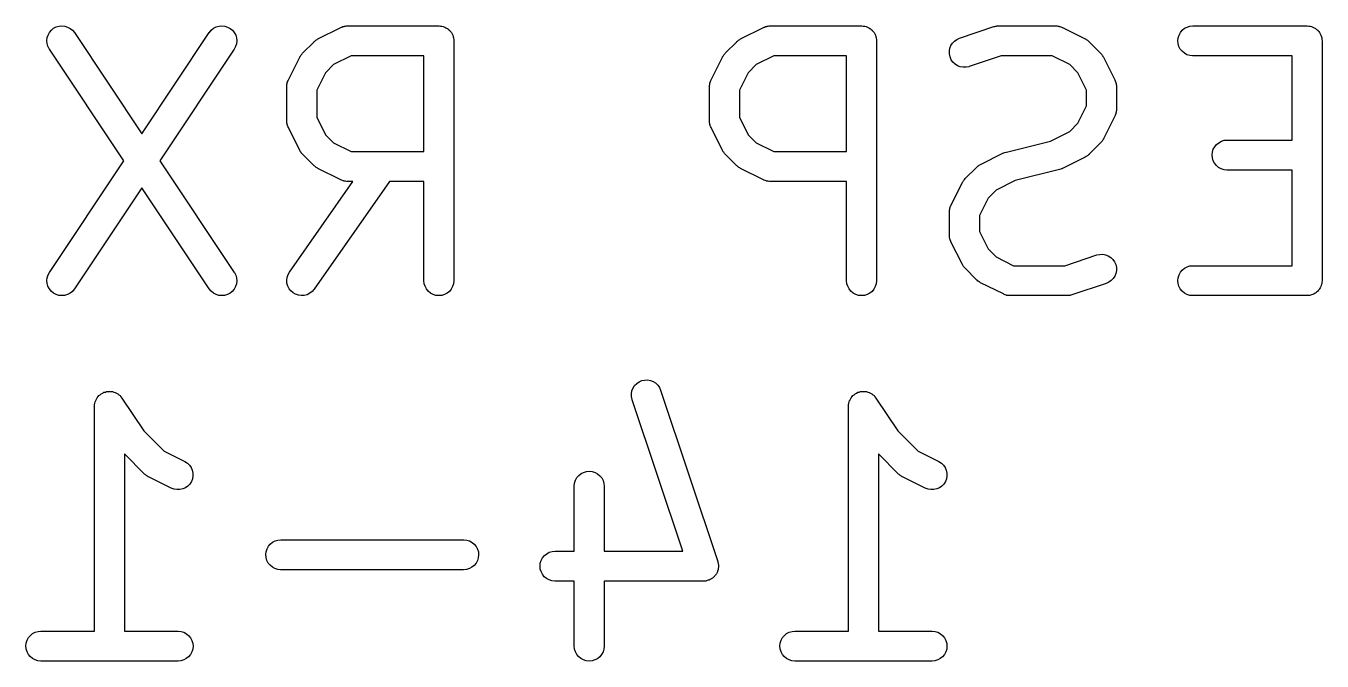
# Model space of a CAD drawing. Extents: x 65.4 to 99.6, y -143.1 to -96.2.
# Drawn here: x 85.17 to 90.57, y -129.17 to -126.52 of the extents above; entities that cross this region are included whole.
import ezdxf

# ---------------------------------------------------------------- set-up
doc = ezdxf.new("R2010")
doc.units = 0
doc.layers.add('BLACK', color=7, linetype='CONTINUOUS')

msp = doc.modelspace()

# ---------------------------------------------------------------- linework, layer by layer
at = {"layer": 'BLACK', "linetype": 'CONTINUOUS'}
for p, q in [((85.2765, -126.535), (85.286, -126.527)), ((85.286, -126.527), (85.2968, -126.521)), ((85.2968, -126.521), (85.3085, -126.518)), ((85.3085, -126.518), (85.3207, -126.517)), ((85.3207, -126.517), (85.3328, -126.518)), ((85.3328, -126.518), (85.3445, -126.522)), ((85.3445, -126.522), (85.3552, -126.528)), ((85.3552, -126.528), (85.3646, -126.535)), ((85.9433, -126.535), (85.9529, -126.527)), ((85.9529, -126.527), (85.9637, -126.521)), ((85.9637, -126.521), (85.9754, -126.518)), ((85.9754, -126.518), (85.9875, -126.517)), ((85.9875, -126.517), (85.9997, -126.518)), ((85.9997, -126.518), (86.0113, -126.522)), ((86.0113, -126.522), (86.022, -126.528)), ((86.022, -126.528), (86.0314, -126.535)), ((86.3876, -126.571), (86.4829, -126.523)), ((86.4829, -126.523), (86.4836, -126.523)), ((86.4836, -126.523), (86.4854, -126.522)), ((86.4854, -126.522), (86.487, -126.522)), ((86.487, -126.522), (86.4911, -126.52)), ((86.4911, -126.52), (86.4951, -126.519)), ((86.4951, -126.519), (86.4969, -126.519)), ((86.4969, -126.519), (86.4987, -126.518)), ((86.4987, -126.518), (86.5029, -126.518)), ((86.5029, -126.518), (86.5071, -126.517)), ((86.5071, -126.517), (86.509, -126.517)), ((86.509, -126.517), (86.5108, -126.517)), ((86.5108, -126.517), (86.8918, -126.517)), ((86.8918, -126.517), (86.8922, -126.517)), ((86.8922, -126.517), (86.8922, -126.517)), ((86.8922, -126.517), (86.8922, -126.517)), ((86.8922, -126.517), (86.8926, -126.517)), ((86.8926, -126.517), (86.8985, -126.518)), ((86.8985, -126.518), (86.9043, -126.518)), ((86.9043, -126.518), (86.9045, -126.518)), ((86.9045, -126.518), (86.9048, -126.518)), ((86.9048, -126.518), (86.9104, -126.52)), ((86.9104, -126.52), (86.916, -126.522)), ((86.916, -126.522), (86.9162, -126.522)), ((86.9162, -126.522), (86.9164, -126.522)), ((86.9164, -126.522), (86.9215, -126.525)), ((86.9215, -126.525), (86.9267, -126.528)), ((86.9267, -126.528), (86.9269, -126.528)), ((86.9269, -126.528), (86.9271, -126.528)), ((86.9271, -126.528), (86.9316, -126.532)), ((86.9316, -126.532), (86.9361, -126.535)), ((88.1495, -126.571), (88.2448, -126.523)), ((88.2448, -126.523), (88.2455, -126.523)), ((88.2455, -126.523), (88.2473, -126.522)), ((88.2473, -126.522), (88.2489, -126.522)), ((88.2489, -126.522), (88.253, -126.52)), ((88.253, -126.52), (88.257, -126.519)), ((88.257, -126.519), (88.2588, -126.519)), ((88.2588, -126.519), (88.2606, -126.518)), ((88.2606, -126.518), (88.2648, -126.518)), ((88.2648, -126.518), (88.269, -126.517)), ((88.269, -126.517), (88.2709, -126.517)), ((88.2709, -126.517), (88.2727, -126.517)), ((88.2727, -126.517), (88.6537, -126.517)), ((88.6537, -126.517), (88.6541, -126.517)), ((88.6541, -126.517), (88.6541, -126.517)), ((88.6541, -126.517), (88.6541, -126.517)), ((88.6541, -126.517), (88.6545, -126.517)), ((88.6545, -126.517), (88.6604, -126.518)), ((88.6604, -126.518), (88.6662, -126.518)), ((88.6662, -126.518), (88.6664, -126.518)), ((88.6664, -126.518), (88.6667, -126.518)), ((88.6667, -126.518), (88.6723, -126.52)), ((88.6723, -126.52), (88.6779, -126.522)), ((88.6779, -126.522), (88.6781, -126.522)), ((88.6781, -126.522), (88.6783, -126.522)), ((88.6783, -126.522), (88.6834, -126.525)), ((88.6834, -126.525), (88.6886, -126.528)), ((88.6886, -126.528), (88.6888, -126.528)), ((88.6888, -126.528), (88.689, -126.528)), ((88.689, -126.528), (88.6935, -126.532)), ((88.6935, -126.532), (88.698, -126.535)), ((89.0625, -126.568), (89.2053, -126.52)), ((89.2053, -126.52), (89.2062, -126.52)), ((89.2062, -126.52), (89.2096, -126.519)), ((89.2096, -126.519), (89.213, -126.518)), ((89.213, -126.518), (89.2155, -126.518)), ((89.2155, -126.518), (89.2181, -126.517)), ((89.2181, -126.517), (89.2216, -126.517)), ((89.2216, -126.517), (89.2251, -126.517)), ((89.2251, -126.517), (89.4632, -126.517)), ((89.4632, -126.517), (89.4641, -126.517)), ((89.4641, -126.517), (89.4659, -126.517)), ((89.4659, -126.517), (89.4677, -126.517)), ((89.4677, -126.517), (89.4719, -126.518)), ((89.4719, -126.518), (89.4762, -126.518)), ((89.4762, -126.518), (89.4779, -126.519)), ((89.4779, -126.519), (89.4798, -126.519)), ((89.4798, -126.519), (89.4837, -126.521)), ((89.4837, -126.521), (89.4878, -126.522)), ((89.4878, -126.522), (89.4894, -126.523)), ((89.4894, -126.523), (89.4911, -126.523)), ((89.4911, -126.523), (89.5864, -126.571)), ((89.9906, -126.535), (90, -126.527)), ((90, -126.527), (90.0108, -126.522)), ((90.0108, -126.522), (90.0225, -126.518)), ((90.0225, -126.518), (90.0346, -126.517)), ((90.0346, -126.517), (90.5108, -126.517)), ((90.5108, -126.517), (90.5112, -126.517)), ((90.5112, -126.517), (90.5112, -126.517)), ((90.5112, -126.517), (90.5113, -126.517)), ((90.5113, -126.517), (90.5117, -126.517)), ((90.5117, -126.517), (90.5176, -126.518)), ((90.5176, -126.518), (90.5234, -126.518)), ((90.5234, -126.518), (90.5236, -126.518)), ((90.5236, -126.518), (90.5238, -126.518)), ((90.5238, -126.518), (90.5294, -126.52)), ((90.5294, -126.52), (90.535, -126.522)), ((90.535, -126.522), (90.5352, -126.522)), ((90.5352, -126.522), (90.5354, -126.522)), ((90.5354, -126.522), (90.5406, -126.525)), ((90.5406, -126.525), (90.5458, -126.528)), ((90.5458, -126.528), (90.5459, -126.528)), ((90.5459, -126.528), (90.5461, -126.528)), ((90.5461, -126.528), (90.5506, -126.532)), ((90.5506, -126.532), (90.5552, -126.535)), ((85.2578, -126.579), (85.2592, -126.566)), ((85.2589, -126.591), (85.2578, -126.579)), ((85.2592, -126.566), (85.2628, -126.555)), ((85.2628, -126.555), (85.2687, -126.544)), ((85.2687, -126.544), (85.2765, -126.535)), ((85.3646, -126.535), (85.3723, -126.545)), ((85.3723, -126.545), (85.6537, -126.967)), ((85.6537, -126.967), (85.935, -126.545)), ((85.935, -126.545), (85.9355, -126.544)), ((85.9355, -126.544), (85.9433, -126.535)), ((86.0314, -126.535), (86.0391, -126.545)), ((86.0391, -126.545), (86.0448, -126.556)), ((86.0448, -126.556), (86.0483, -126.567)), ((86.0483, -126.567), (86.0495, -126.579)), ((86.0495, -126.579), (86.0483, -126.592)), ((86.3238, -126.63), (86.3714, -126.583)), ((86.3714, -126.583), (86.372, -126.582)), ((86.372, -126.582), (86.3747, -126.58)), ((86.3747, -126.58), (86.3773, -126.578)), ((86.3773, -126.578), (86.3795, -126.576)), ((86.3795, -126.576), (86.3815, -126.575)), ((86.3815, -126.575), (86.3846, -126.573)), ((86.3846, -126.573), (86.3876, -126.571)), ((86.9361, -126.535), (86.9362, -126.536)), ((86.9362, -126.536), (86.9364, -126.536)), ((86.9364, -126.536), (86.9401, -126.54)), ((86.9401, -126.54), (86.9438, -126.545)), ((86.9438, -126.545), (86.9439, -126.545)), ((86.9439, -126.545), (86.9441, -126.545)), ((86.9441, -126.545), (86.9468, -126.55)), ((86.9468, -126.55), (86.9495, -126.556)), ((86.9495, -126.556), (86.9496, -126.556)), ((86.9496, -126.556), (86.9497, -126.556)), ((86.9497, -126.556), (86.9514, -126.562)), ((86.9514, -126.562), (86.9531, -126.567)), ((86.9531, -126.567), (86.9531, -126.567)), ((86.9531, -126.567), (86.9532, -126.568)), ((86.9532, -126.568), (86.9537, -126.573)), ((86.9537, -126.573), (86.9543, -126.579)), ((86.9543, -126.579), (86.9543, -127.579)), ((88.0857, -126.63), (88.1333, -126.583)), ((88.1333, -126.583), (88.1339, -126.582)), ((88.1339, -126.582), (88.1366, -126.58)), ((88.1366, -126.58), (88.1392, -126.578)), ((88.1392, -126.578), (88.1414, -126.576)), ((88.1414, -126.576), (88.1434, -126.575)), ((88.1434, -126.575), (88.1465, -126.573)), ((88.1465, -126.573), (88.1495, -126.571)), ((88.698, -126.535), (88.6982, -126.536)), ((88.6982, -126.536), (88.6983, -126.536)), ((88.6983, -126.536), (88.702, -126.54)), ((88.702, -126.54), (88.7057, -126.545)), ((88.7057, -126.545), (88.7058, -126.545)), ((88.7058, -126.545), (88.706, -126.545)), ((88.706, -126.545), (88.7087, -126.55)), ((88.7087, -126.55), (88.7114, -126.556)), ((88.7114, -126.556), (88.7115, -126.556)), ((88.7115, -126.556), (88.7116, -126.556)), ((88.7116, -126.556), (88.7133, -126.562)), ((88.7133, -126.562), (88.715, -126.567)), ((88.715, -126.567), (88.715, -126.567)), ((88.715, -126.567), (88.7151, -126.568)), ((88.7151, -126.568), (88.7156, -126.573)), ((88.7156, -126.573), (88.7162, -126.579)), ((88.7162, -126.579), (88.7162, -127.579)), ((89.033, -126.589), (89.0414, -126.58)), ((89.0414, -126.58), (89.0513, -126.573)), ((89.0513, -126.573), (89.0625, -126.568)), ((89.5864, -126.571), (89.5872, -126.571)), ((89.5872, -126.571), (89.5901, -126.573)), ((89.5901, -126.573), (89.5932, -126.575)), ((89.5932, -126.575), (89.5952, -126.577)), ((89.5952, -126.577), (89.5974, -126.578)), ((89.5974, -126.578), (89.5999, -126.581)), ((89.5999, -126.581), (89.6026, -126.583)), ((89.6026, -126.583), (89.6502, -126.63)), ((89.9721, -126.579), (89.9734, -126.567)), ((89.9732, -126.591), (89.9721, -126.579)), ((89.9734, -126.567), (89.977, -126.555)), ((89.977, -126.555), (89.9828, -126.544)), ((89.9828, -126.544), (89.9906, -126.535)), ((90.5552, -126.535), (90.5553, -126.536)), ((90.5553, -126.536), (90.5555, -126.536)), ((90.5555, -126.536), (90.5592, -126.54)), ((90.5592, -126.54), (90.5629, -126.545)), ((90.5629, -126.545), (90.563, -126.545)), ((90.563, -126.545), (90.5631, -126.545)), ((90.5631, -126.545), (90.5658, -126.55)), ((90.5658, -126.55), (90.5686, -126.556)), ((90.5686, -126.556), (90.5687, -126.556)), ((90.5687, -126.556), (90.5688, -126.556)), ((90.5688, -126.556), (90.5704, -126.562)), ((90.5704, -126.562), (90.5721, -126.567)), ((90.5721, -126.567), (90.5721, -126.567)), ((90.5721, -126.567), (90.5722, -126.568)), ((90.5722, -126.568), (90.5727, -126.573)), ((90.5727, -126.573), (90.5733, -126.579)), ((90.5733, -126.579), (90.5733, -127.579)), ((85.2623, -126.602), (85.2589, -126.591)), ((85.2679, -126.613), (85.2623, -126.602)), ((85.2683, -126.614), (85.2679, -126.613)), ((85.5786, -127.079), (85.2683, -126.614)), ((86.039, -126.614), (85.7288, -127.079)), ((86.0447, -126.603), (86.039, -126.614)), ((86.0483, -126.592), (86.0447, -126.603)), ((86.3144, -126.643), (86.316, -126.64)), ((86.316, -126.64), (86.3177, -126.638)), ((86.3177, -126.638), (86.3191, -126.636)), ((86.3191, -126.636), (86.3215, -126.633)), ((86.3215, -126.633), (86.3238, -126.63)), ((88.0763, -126.643), (88.0779, -126.64)), ((88.0779, -126.64), (88.0796, -126.638)), ((88.0796, -126.638), (88.081, -126.636)), ((88.081, -126.636), (88.0834, -126.633)), ((88.0834, -126.633), (88.0857, -126.63)), ((89.0199, -126.622), (89.022, -126.61)), ((89.0202, -126.634), (89.0199, -126.622)), ((89.0228, -126.646), (89.0202, -126.634)), ((89.022, -126.61), (89.0264, -126.599)), ((89.0264, -126.599), (89.033, -126.589)), ((89.6502, -126.63), (89.6509, -126.631)), ((89.6509, -126.631), (89.653, -126.634)), ((89.653, -126.634), (89.6555, -126.636)), ((89.6555, -126.636), (89.6568, -126.639)), ((89.6568, -126.639), (89.6585, -126.641)), ((89.6585, -126.641), (89.6601, -126.644)), ((89.9767, -126.603), (89.9732, -126.591)), ((89.9823, -126.614), (89.9767, -126.603)), ((89.99, -126.623), (89.9823, -126.614)), ((89.9993, -126.631), (89.99, -126.623)), ((90.01, -126.637), (89.9993, -126.631)), ((90.0216, -126.641), (90.01, -126.637)), ((90.0337, -126.642), (90.0216, -126.641)), ((86.2644, -126.742), (86.312, -126.647)), ((86.312, -126.647), (86.3124, -126.646)), ((86.3124, -126.646), (86.3144, -126.643)), ((86.4526, -126.678), (86.4193, -126.712)), ((86.5256, -126.642), (86.4526, -126.678)), ((86.8293, -126.642), (86.5256, -126.642)), ((86.8293, -127.041), (86.8293, -126.642)), ((88.0263, -126.742), (88.074, -126.647)), ((88.074, -126.647), (88.0744, -126.646)), ((88.0744, -126.646), (88.0763, -126.643)), ((88.2145, -126.678), (88.1812, -126.712)), ((88.2875, -126.642), (88.2145, -126.678)), ((88.5912, -126.642), (88.2875, -126.642)), ((88.5912, -127.041), (88.5912, -126.642)), ((89.0277, -126.658), (89.0228, -126.646)), ((89.0347, -126.668), (89.0277, -126.658)), ((89.0434, -126.676), (89.0347, -126.668)), ((89.0537, -126.683), (89.0434, -126.676)), ((89.065, -126.687), (89.0537, -126.683)), ((89.077, -126.689), (89.065, -126.687)), ((89.0892, -126.689), (89.077, -126.689)), ((89.1012, -126.687), (89.0892, -126.689)), ((89.102, -126.686), (89.1012, -126.687)), ((89.2352, -126.642), (89.102, -126.686)), ((89.4484, -126.642), (89.2352, -126.642)), ((89.5214, -126.678), (89.4484, -126.642)), ((89.5547, -126.712), (89.5214, -126.678)), ((89.6601, -126.644), (89.6619, -126.647)), ((89.6619, -126.647), (89.7096, -126.742)), ((90.0346, -126.642), (90.0337, -126.642)), ((90.4483, -126.642), (90.0346, -126.642)), ((90.4483, -126.993), (90.4483, -126.642)), ((86.2601, -126.753), (86.2616, -126.749)), ((86.2616, -126.749), (86.2629, -126.745)), ((86.2629, -126.745), (86.2638, -126.744)), ((86.2638, -126.744), (86.2644, -126.742)), ((86.4193, -126.712), (86.3828, -126.785)), ((88.022, -126.753), (88.0235, -126.749)), ((88.0235, -126.749), (88.0248, -126.745)), ((88.0248, -126.745), (88.0257, -126.744)), ((88.0257, -126.744), (88.0263, -126.742)), ((88.1812, -126.712), (88.1447, -126.785)), ((89.5912, -126.785), (89.5547, -126.712)), ((89.7096, -126.742), (89.71, -126.743)), ((89.71, -126.743), (89.7106, -126.744)), ((89.7106, -126.744), (89.7114, -126.746)), ((89.7114, -126.746), (89.7127, -126.75)), ((86.2578, -126.769), (86.258, -126.767)), ((86.2578, -126.77), (86.2578, -126.769)), ((86.2578, -126.913), (86.2578, -126.77)), ((86.258, -126.765), (86.2587, -126.761)), ((86.258, -126.767), (86.258, -126.765)), ((86.2587, -126.761), (86.2592, -126.757)), ((86.2592, -126.757), (86.2598, -126.755)), ((86.2598, -126.755), (86.2601, -126.753)), ((86.3828, -126.785), (86.3828, -126.898)), ((88.0197, -126.769), (88.0199, -126.767)), ((88.0197, -126.77), (88.0197, -126.769)), ((88.0197, -126.913), (88.0197, -126.77)), ((88.0199, -126.765), (88.0206, -126.761)), ((88.0199, -126.767), (88.0199, -126.765)), ((88.0206, -126.761), (88.0211, -126.757)), ((88.0211, -126.757), (88.0217, -126.755)), ((88.0217, -126.755), (88.022, -126.753)), ((88.1447, -126.785), (88.1447, -126.898)), ((89.5912, -126.85), (89.5912, -126.785)), ((89.7127, -126.75), (89.7142, -126.754)), ((89.7142, -126.754), (89.7144, -126.756)), ((89.7144, -126.756), (89.715, -126.758)), ((89.715, -126.758), (89.7154, -126.762)), ((89.7154, -126.762), (89.7161, -126.766)), ((89.7161, -126.766), (89.716, -126.768)), ((89.716, -126.768), (89.7162, -126.77)), ((89.7162, -126.77), (89.7162, -126.865)), ((89.5547, -126.923), (89.5912, -126.85)), ((86.3828, -126.898), (86.4193, -126.971)), ((88.1447, -126.898), (88.1812, -126.971)), ((89.7096, -126.893), (89.6619, -126.988)), ((89.7102, -126.891), (89.7096, -126.893)), ((89.7111, -126.89), (89.7102, -126.891)), ((89.7124, -126.886), (89.7111, -126.89)), ((89.7139, -126.882), (89.7124, -126.886)), ((89.7142, -126.88), (89.7139, -126.882)), ((89.7148, -126.878), (89.7142, -126.88)), ((89.7153, -126.874), (89.7148, -126.878)), ((89.716, -126.87), (89.7153, -126.874)), ((89.7162, -126.866), (89.716, -126.868)), ((89.716, -126.868), (89.716, -126.87)), ((89.7162, -126.865), (89.7162, -126.866)), ((86.258, -126.915), (86.2578, -126.913)), ((86.2579, -126.916), (86.258, -126.915)), ((86.2586, -126.921), (86.2579, -126.916)), ((86.259, -126.925), (86.2586, -126.921)), ((86.2596, -126.927), (86.259, -126.925)), ((86.2598, -126.928), (86.2596, -126.927)), ((86.2613, -126.932), (86.2598, -126.928)), ((86.2625, -126.937), (86.2613, -126.932)), ((86.2634, -126.938), (86.2625, -126.937)), ((86.264, -126.94), (86.2634, -126.938)), ((86.2644, -126.941), (86.264, -126.94)), ((86.312, -127.036), (86.2644, -126.941)), ((88.0199, -126.915), (88.0197, -126.913)), ((88.0198, -126.916), (88.0199, -126.915)), ((88.0205, -126.921), (88.0198, -126.916)), ((88.0209, -126.925), (88.0205, -126.921)), ((88.0215, -126.927), (88.0209, -126.925)), ((88.0217, -126.928), (88.0215, -126.927)), ((88.0232, -126.932), (88.0217, -126.928)), ((88.0245, -126.937), (88.0232, -126.932)), ((88.0253, -126.938), (88.0245, -126.937)), ((88.026, -126.94), (88.0253, -126.938)), ((88.0263, -126.941), (88.026, -126.94)), ((88.074, -127.036), (88.0263, -126.941)), ((89.4414, -126.997), (89.5214, -126.957)), ((89.5214, -126.957), (89.5547, -126.923)), ((86.4193, -126.971), (86.4526, -127.004)), ((86.4526, -127.004), (86.5256, -127.041)), ((88.1812, -126.971), (88.2145, -127.004)), ((88.2145, -127.004), (88.2875, -127.041)), ((89.2576, -127.043), (89.4414, -126.997)), ((89.6502, -127.005), (89.6026, -127.052)), ((89.6525, -127.002), (89.6502, -127.005)), ((89.6549, -126.999), (89.6525, -127.002)), ((89.6563, -126.997), (89.6549, -126.999)), ((89.658, -126.995), (89.6563, -126.997)), ((89.6596, -126.992), (89.658, -126.995)), ((89.6616, -126.989), (89.6596, -126.992)), ((89.6619, -126.988), (89.6616, -126.989)), ((90.1257, -127.021), (90.1334, -127.011)), ((90.1334, -127.011), (90.1429, -127.004)), ((90.1429, -127.004), (90.1537, -126.998)), ((90.1537, -126.998), (90.1653, -126.994)), ((90.1653, -126.994), (90.1775, -126.993)), ((90.1775, -126.993), (90.4483, -126.993)), ((86.3139, -127.039), (86.312, -127.036)), ((86.3155, -127.042), (86.3139, -127.039)), ((86.3172, -127.044), (86.3155, -127.042)), ((86.3185, -127.046), (86.3172, -127.044)), ((86.321, -127.049), (86.3185, -127.046)), ((86.3231, -127.052), (86.321, -127.049)), ((86.3238, -127.052), (86.3231, -127.052)), ((86.3714, -127.1), (86.3238, -127.052)), ((86.5256, -127.041), (86.8293, -127.041)), ((88.0758, -127.039), (88.074, -127.036)), ((88.0774, -127.042), (88.0758, -127.039)), ((88.0791, -127.044), (88.0774, -127.042)), ((88.0804, -127.046), (88.0791, -127.044)), ((88.0829, -127.049), (88.0804, -127.046)), ((88.085, -127.052), (88.0829, -127.049)), ((88.0857, -127.052), (88.085, -127.052)), ((88.1333, -127.1), (88.0857, -127.052)), ((88.2875, -127.041), (88.5912, -127.041)), ((89.1495, -127.095), (89.2448, -127.047)), ((89.2448, -127.047), (89.2455, -127.047)), ((89.2455, -127.047), (89.2458, -127.047)), ((89.2458, -127.047), (89.2461, -127.047)), ((89.2461, -127.047), (89.2515, -127.045)), ((89.2515, -127.045), (89.257, -127.043)), ((89.257, -127.043), (89.2573, -127.043)), ((89.2573, -127.043), (89.2576, -127.043)), ((89.5864, -127.064), (89.4911, -127.111)), ((89.5894, -127.062), (89.5864, -127.064)), ((89.5925, -127.06), (89.5894, -127.062)), ((89.5945, -127.059), (89.5925, -127.06)), ((89.5967, -127.057), (89.5945, -127.059)), ((89.5993, -127.055), (89.5967, -127.057)), ((89.602, -127.053), (89.5993, -127.055)), ((89.6026, -127.052), (89.602, -127.053)), ((90.115, -127.055), (90.1163, -127.043)), ((90.1161, -127.067), (90.115, -127.055)), ((90.1195, -127.079), (90.1161, -127.067)), ((90.1163, -127.043), (90.1199, -127.031)), ((90.1199, -127.031), (90.1257, -127.021)), ((85.2683, -127.545), (85.5786, -127.079)), ((85.7288, -127.079), (86.039, -127.545)), ((86.3741, -127.102), (86.3714, -127.1)), ((86.3766, -127.104), (86.3741, -127.102)), ((86.3788, -127.106), (86.3766, -127.104)), ((86.3808, -127.108), (86.3788, -127.106)), ((86.3839, -127.109), (86.3808, -127.108)), ((86.3868, -127.111), (86.3839, -127.109)), ((86.3876, -127.111), (86.3868, -127.111)), ((86.4829, -127.159), (86.3876, -127.111)), ((88.136, -127.102), (88.1333, -127.1)), ((88.1385, -127.104), (88.136, -127.102)), ((88.1407, -127.106), (88.1385, -127.104)), ((88.1427, -127.108), (88.1407, -127.106)), ((88.1458, -127.109), (88.1427, -127.108)), ((88.1487, -127.111), (88.1458, -127.109)), ((88.1495, -127.111), (88.1487, -127.111)), ((88.2448, -127.159), (88.1495, -127.111)), ((89.0857, -127.154), (89.1333, -127.107)), ((89.1333, -127.107), (89.1339, -127.106)), ((89.1339, -127.106), (89.1366, -127.104)), ((89.1366, -127.104), (89.1392, -127.101)), ((89.1392, -127.101), (89.1414, -127.1)), ((89.1414, -127.1), (89.1434, -127.098)), ((89.1434, -127.098), (89.1465, -127.097)), ((89.1465, -127.097), (89.1495, -127.095)), ((89.4783, -127.116), (89.2945, -127.162)), ((89.4786, -127.116), (89.4783, -127.116)), ((89.4789, -127.116), (89.4786, -127.116)), ((89.4844, -127.114), (89.4789, -127.116)), ((89.4898, -127.112), (89.4844, -127.114)), ((89.4901, -127.112), (89.4898, -127.112)), ((89.4904, -127.112), (89.4901, -127.112)), ((89.4911, -127.111), (89.4904, -127.112)), ((90.1252, -127.09), (90.1195, -127.079)), ((90.1328, -127.099), (90.1252, -127.09)), ((90.1422, -127.107), (90.1328, -127.099)), ((90.1529, -127.113), (90.1422, -127.107)), ((90.1645, -127.117), (90.1529, -127.113)), ((90.1766, -127.118), (90.1645, -127.117)), ((90.1775, -127.118), (90.1766, -127.118)), ((90.4483, -127.118), (90.1775, -127.118)), ((90.4483, -127.517), (90.4483, -127.118)), ((86.2691, -127.544), (86.5336, -127.166)), ((86.6862, -127.166), (86.3715, -127.615)), ((86.4846, -127.16), (86.4829, -127.159)), ((86.4862, -127.161), (86.4846, -127.16)), ((86.4903, -127.162), (86.4862, -127.161)), ((86.4942, -127.163), (86.4903, -127.162)), ((86.4961, -127.164), (86.4942, -127.163)), ((86.4978, -127.164), (86.4961, -127.164)), ((86.5021, -127.165), (86.4978, -127.164)), ((86.5063, -127.166), (86.5021, -127.165)), ((86.5081, -127.165), (86.5063, -127.166)), ((86.5099, -127.166), (86.5081, -127.165)), ((86.5108, -127.166), (86.5099, -127.166)), ((86.5336, -127.166), (86.5108, -127.166)), ((86.8293, -127.166), (86.6862, -127.166)), ((86.8293, -127.579), (86.8293, -127.166)), ((88.2465, -127.16), (88.2448, -127.159)), ((88.2481, -127.161), (88.2465, -127.16)), ((88.2522, -127.162), (88.2481, -127.161)), ((88.2562, -127.163), (88.2522, -127.162)), ((88.258, -127.164), (88.2562, -127.163)), ((88.2597, -127.164), (88.258, -127.164)), ((88.264, -127.165), (88.2597, -127.164)), ((88.2682, -127.166), (88.264, -127.165)), ((88.27, -127.165), (88.2682, -127.166)), ((88.2718, -127.166), (88.27, -127.165)), ((88.2727, -127.166), (88.2718, -127.166)), ((88.5912, -127.166), (88.2727, -127.166)), ((88.5912, -127.579), (88.5912, -127.166)), ((89.0263, -127.266), (89.074, -127.17)), ((89.074, -127.17), (89.0744, -127.17)), ((89.0744, -127.17), (89.0763, -127.167)), ((89.0763, -127.167), (89.0779, -127.164)), ((89.0779, -127.164), (89.0796, -127.162)), ((89.0796, -127.162), (89.081, -127.159)), ((89.081, -127.159), (89.0834, -127.157)), ((89.0834, -127.157), (89.0857, -127.154)), ((89.2945, -127.162), (89.2145, -127.202)), ((85.6537, -127.192), (85.3723, -127.614)), ((85.935, -127.614), (85.6537, -127.192)), ((89.1812, -127.235), (89.1447, -127.308)), ((89.2145, -127.202), (89.1812, -127.235)), ((89.0199, -127.289), (89.0206, -127.285)), ((89.0199, -127.291), (89.0199, -127.289)), ((89.0206, -127.285), (89.0211, -127.281)), ((89.0211, -127.281), (89.0217, -127.279)), ((89.0217, -127.279), (89.022, -127.277)), ((89.022, -127.277), (89.0235, -127.273)), ((89.0235, -127.273), (89.0248, -127.269)), ((89.0248, -127.269), (89.0257, -127.267)), ((89.0257, -127.267), (89.0263, -127.266)), ((89.0197, -127.293), (89.0199, -127.291)), ((89.0197, -127.294), (89.0197, -127.293)), ((89.0197, -127.389), (89.0197, -127.294)), ((89.1447, -127.308), (89.1447, -127.374)), ((89.0199, -127.391), (89.0197, -127.389)), ((89.0198, -127.393), (89.0199, -127.391)), ((89.0205, -127.397), (89.0198, -127.393)), ((89.0209, -127.401), (89.0205, -127.397)), ((89.1447, -127.374), (89.1812, -127.447)), ((89.0215, -127.403), (89.0209, -127.401)), ((89.0217, -127.405), (89.0215, -127.403)), ((89.0232, -127.409), (89.0217, -127.405)), ((89.0245, -127.413), (89.0232, -127.409)), ((89.0253, -127.414), (89.0245, -127.413)), ((89.026, -127.416), (89.0253, -127.414)), ((89.0263, -127.417), (89.026, -127.416)), ((89.074, -127.512), (89.0263, -127.417)), ((89.1812, -127.447), (89.2145, -127.48)), ((89.2145, -127.48), (89.2875, -127.517)), ((89.5007, -127.517), (89.6339, -127.472)), ((89.6339, -127.472), (89.6347, -127.472)), ((89.6347, -127.472), (89.6467, -127.47)), ((89.6467, -127.47), (89.6589, -127.469)), ((89.6589, -127.469), (89.6709, -127.472)), ((89.6709, -127.472), (89.6822, -127.476)), ((89.6822, -127.476), (89.6925, -127.483)), ((89.6925, -127.483), (89.7012, -127.491)), ((89.7012, -127.491), (89.7082, -127.501)), ((89.7082, -127.501), (89.7131, -127.512)), ((85.259, -127.567), (85.2626, -127.555)), ((85.2626, -127.555), (85.2683, -127.545)), ((86.039, -127.545), (86.0395, -127.545)), ((86.0395, -127.545), (86.0451, -127.556)), ((86.0451, -127.556), (86.0485, -127.568)), ((86.2593, -127.566), (86.2631, -127.554)), ((86.2631, -127.554), (86.2691, -127.544)), ((89.0758, -127.515), (89.074, -127.512)), ((89.0774, -127.518), (89.0758, -127.515)), ((89.0791, -127.52), (89.0774, -127.518)), ((89.0804, -127.522), (89.0791, -127.52)), ((89.0829, -127.525), (89.0804, -127.522)), ((89.085, -127.528), (89.0829, -127.525)), ((89.0857, -127.528), (89.085, -127.528)), ((89.1333, -127.576), (89.0857, -127.528)), ((89.2875, -127.517), (89.5007, -127.517)), ((89.7095, -127.56), (89.7029, -127.57)), ((89.7139, -127.549), (89.7095, -127.56)), ((89.7131, -127.512), (89.7157, -127.524)), ((89.716, -127.537), (89.7139, -127.549)), ((89.7157, -127.524), (89.716, -127.537)), ((89.9734, -127.567), (89.977, -127.555)), ((89.977, -127.555), (89.9828, -127.544)), ((89.9828, -127.544), (89.9906, -127.535)), ((89.9906, -127.535), (90, -127.527)), ((90, -127.527), (90.0108, -127.522)), ((90.0108, -127.522), (90.0225, -127.518)), ((90.0225, -127.518), (90.0346, -127.517)), ((90.0346, -127.517), (90.4483, -127.517)), ((85.2578, -127.579), (85.259, -127.567)), ((85.259, -127.591), (85.2578, -127.579)), ((85.2625, -127.603), (85.259, -127.591)), ((85.2682, -127.614), (85.2625, -127.603)), ((85.2759, -127.623), (85.2682, -127.614)), ((85.3723, -127.614), (85.3718, -127.615)), ((85.9427, -127.623), (85.935, -127.614)), ((86.0445, -127.604), (86.0386, -127.615)), ((86.0482, -127.592), (86.0445, -127.604)), ((86.0495, -127.58), (86.0482, -127.592)), ((86.0485, -127.568), (86.0495, -127.58)), ((86.2579, -127.578), (86.2593, -127.566)), ((86.2587, -127.59), (86.2579, -127.578)), ((86.262, -127.602), (86.2587, -127.59)), ((86.2675, -127.613), (86.262, -127.602)), ((86.2749, -127.622), (86.2675, -127.613)), ((86.8305, -127.592), (86.8293, -127.579)), ((86.834, -127.603), (86.8305, -127.592)), ((86.8397, -127.614), (86.834, -127.603)), ((86.8474, -127.623), (86.8397, -127.614)), ((86.9492, -127.604), (86.9433, -127.615)), ((86.9529, -127.592), (86.9492, -127.604)), ((86.9543, -127.58), (86.9529, -127.592)), ((86.9543, -127.579), (86.9543, -127.58)), ((88.5924, -127.592), (88.5912, -127.579)), ((88.5959, -127.603), (88.5924, -127.592)), ((88.6016, -127.614), (88.5959, -127.603)), ((88.6093, -127.623), (88.6016, -127.614)), ((88.7111, -127.604), (88.7052, -127.615)), ((88.7148, -127.592), (88.7111, -127.604)), ((88.7162, -127.58), (88.7148, -127.592)), ((88.7162, -127.579), (88.7162, -127.58)), ((89.136, -127.578), (89.1333, -127.576)), ((89.1385, -127.581), (89.136, -127.578)), ((89.1407, -127.582), (89.1385, -127.581)), ((89.1427, -127.584), (89.1407, -127.582)), ((89.1458, -127.585), (89.1427, -127.584)), ((89.1487, -127.587), (89.1458, -127.585)), ((89.1495, -127.588), (89.1487, -127.587)), ((89.2448, -127.635), (89.1495, -127.588)), ((89.6734, -127.591), (89.5306, -127.639)), ((89.6846, -127.586), (89.6734, -127.591)), ((89.6945, -127.579), (89.6846, -127.586)), ((89.7029, -127.57), (89.6945, -127.579)), ((89.9721, -127.579), (89.9734, -127.567)), ((89.9732, -127.591), (89.9721, -127.579)), ((89.9767, -127.603), (89.9732, -127.591)), ((89.9823, -127.614), (89.9767, -127.603)), ((89.99, -127.623), (89.9823, -127.614)), ((90.5625, -127.614), (90.5624, -127.615)), ((90.5626, -127.614), (90.5625, -127.614)), ((90.5654, -127.609), (90.5626, -127.614)), ((90.5683, -127.604), (90.5654, -127.609)), ((90.5684, -127.604), (90.5683, -127.604)), ((90.5683, -127.604), (90.5683, -127.604)), ((90.5702, -127.598), (90.5684, -127.604)), ((90.5719, -127.592), (90.5702, -127.598)), ((90.572, -127.592), (90.5719, -127.592)), ((90.5726, -127.586), (90.572, -127.592)), ((90.572, -127.592), (90.572, -127.592)), ((90.5733, -127.58), (90.5726, -127.586)), ((90.5733, -127.579), (90.5733, -127.58)), ((90.5733, -127.58), (90.5733, -127.58)), ((90.5733, -127.58), (90.5733, -127.58)), ((90.5733, -127.58), (90.5733, -127.58)), ((85.2853, -127.631), (85.2759, -127.623)), ((85.296, -127.637), (85.2853, -127.631)), ((85.3077, -127.641), (85.296, -127.637)), ((85.3198, -127.642), (85.3077, -127.641)), ((85.3319, -127.641), (85.3198, -127.642)), ((85.3437, -127.637), (85.3319, -127.641)), ((85.3545, -127.632), (85.3437, -127.637)), ((85.364, -127.624), (85.3545, -127.632)), ((85.3718, -127.615), (85.364, -127.624)), ((85.9521, -127.631), (85.9427, -127.623)), ((85.9629, -127.637), (85.9521, -127.631)), ((85.9745, -127.641), (85.9629, -127.637)), ((85.9867, -127.642), (85.9745, -127.641)), ((85.9988, -127.641), (85.9867, -127.642)), ((86.0105, -127.637), (85.9988, -127.641)), ((86.0213, -127.632), (86.0105, -127.637)), ((86.0308, -127.624), (86.0213, -127.632)), ((86.0386, -127.615), (86.0308, -127.624)), ((86.2841, -127.63), (86.2749, -127.622)), ((86.2947, -127.636), (86.2841, -127.63)), ((86.3063, -127.64), (86.2947, -127.636)), ((86.3184, -127.642), (86.3063, -127.64)), ((86.3305, -127.641), (86.3184, -127.642)), ((86.3423, -127.638), (86.3305, -127.641)), ((86.3533, -127.632), (86.3423, -127.638)), ((86.363, -127.625), (86.3533, -127.632)), ((86.371, -127.616), (86.363, -127.625)), ((86.3715, -127.615), (86.371, -127.616)), ((86.8568, -127.631), (86.8474, -127.623)), ((86.8675, -127.637), (86.8568, -127.631)), ((86.8792, -127.641), (86.8675, -127.637)), ((86.8913, -127.642), (86.8792, -127.641)), ((86.9035, -127.641), (86.8913, -127.642)), ((86.9152, -127.637), (86.9035, -127.641)), ((86.926, -127.632), (86.9152, -127.637)), ((86.9355, -127.624), (86.926, -127.632)), ((86.9433, -127.615), (86.9355, -127.624)), ((88.6187, -127.631), (88.6093, -127.623)), ((88.6294, -127.637), (88.6187, -127.631)), ((88.6411, -127.641), (88.6294, -127.637)), ((88.6532, -127.642), (88.6411, -127.641)), ((88.6654, -127.641), (88.6532, -127.642)), ((88.6771, -127.637), (88.6654, -127.641)), ((88.6879, -127.632), (88.6771, -127.637)), ((88.6974, -127.624), (88.6879, -127.632)), ((88.7052, -127.615), (88.6974, -127.624)), ((89.2465, -127.636), (89.2448, -127.635)), ((89.2481, -127.637), (89.2465, -127.636)), ((89.2522, -127.638), (89.2481, -127.637)), ((89.2562, -127.64), (89.2522, -127.638)), ((89.258, -127.64), (89.2562, -127.64)), ((89.2597, -127.641), (89.258, -127.64)), ((89.264, -127.641), (89.2597, -127.641)), ((89.2682, -127.642), (89.264, -127.641)), ((89.27, -127.642), (89.2682, -127.642)), ((89.2718, -127.642), (89.27, -127.642)), ((89.2727, -127.642), (89.2718, -127.642)), ((89.5108, -127.642), (89.2727, -127.642)), ((89.5143, -127.642), (89.5108, -127.642)), ((89.5178, -127.641), (89.5143, -127.642)), ((89.5204, -127.641), (89.5178, -127.641)), ((89.5229, -127.641), (89.5204, -127.641)), ((89.5263, -127.64), (89.5229, -127.641)), ((89.5297, -127.639), (89.5263, -127.64)), ((89.5306, -127.639), (89.5297, -127.639)), ((89.9993, -127.631), (89.99, -127.623)), ((90.01, -127.637), (89.9993, -127.631)), ((90.0216, -127.641), (90.01, -127.637)), ((90.0337, -127.642), (90.0216, -127.641)), ((90.0346, -127.642), (90.0337, -127.642)), ((90.5108, -127.642), (90.0346, -127.642)), ((90.5167, -127.641), (90.5108, -127.642)), ((90.5225, -127.641), (90.5167, -127.641)), ((90.5227, -127.641), (90.5225, -127.641)), ((90.5229, -127.641), (90.5227, -127.641)), ((90.5286, -127.639), (90.5229, -127.641)), ((90.5342, -127.637), (90.5286, -127.639)), ((90.5344, -127.637), (90.5342, -127.637)), ((90.5346, -127.637), (90.5344, -127.637)), ((90.5398, -127.634), (90.5346, -127.637)), ((90.545, -127.632), (90.5398, -127.634)), ((90.5452, -127.632), (90.545, -127.632)), ((90.5454, -127.631), (90.5452, -127.632)), ((90.5499, -127.628), (90.5454, -127.631)), ((90.5545, -127.624), (90.5499, -127.628)), ((90.5547, -127.624), (90.5545, -127.624)), ((90.5548, -127.624), (90.5547, -127.624)), ((90.5586, -127.619), (90.5548, -127.624)), ((90.5624, -127.615), (90.5586, -127.619)), ((85.4905, -128.048), (85.4953, -128.045)), ((85.4953, -128.045), (85.5017, -128.044)), ((85.4953, -128.045), (85.4953, -128.045)), ((85.4953, -128.045), (85.4953, -128.045)), ((85.5017, -128.044), (85.507, -128.042)), ((85.507, -128.042), (85.5131, -128.041)), ((85.507, -128.042), (85.507, -128.042)), ((85.507, -128.042), (85.507, -128.042)), ((85.5131, -128.041), (85.5191, -128.041)), ((85.5191, -128.041), (85.5192, -128.041)), ((85.5191, -128.041), (85.5191, -128.041)), ((85.5192, -128.041), (85.525, -128.041)), ((85.525, -128.041), (85.5312, -128.042)), ((85.5312, -128.042), (85.5313, -128.042)), ((85.5313, -128.042), (85.5313, -128.042)), ((85.5313, -128.042), (85.5367, -128.044)), ((85.5367, -128.044), (85.5429, -128.046)), ((85.5429, -128.046), (85.5429, -128.046)), ((85.5429, -128.046), (85.543, -128.046)), ((85.543, -128.046), (85.5481, -128.049)), ((87.6946, -128.051), (87.6968, -128.039)), ((87.6968, -128.039), (87.7013, -128.027)), ((87.7013, -128.027), (87.7079, -128.017)), ((87.7079, -128.017), (87.7163, -128.008)), ((87.7163, -128.008), (87.7263, -128.001)), ((87.7263, -128.001), (87.7375, -127.996)), ((87.7375, -127.996), (87.7494, -127.994)), ((87.7494, -127.994), (87.7616, -127.993)), ((87.7616, -127.993), (87.7736, -127.996)), ((87.7736, -127.996), (87.785, -128)), ((87.785, -128), (87.7953, -128.006)), ((87.7953, -128.006), (87.8041, -128.015)), ((87.8041, -128.015), (87.8112, -128.025)), ((87.8112, -128.025), (87.8161, -128.036)), ((87.8161, -128.036), (88.0542, -128.75)), ((88.6331, -128.048), (88.6381, -128.045)), ((88.6381, -128.045), (88.6382, -128.045)), ((88.6382, -128.045), (88.6443, -128.044)), ((88.6382, -128.045), (88.6382, -128.045)), ((88.6443, -128.044), (88.6498, -128.042)), ((88.6498, -128.042), (88.6499, -128.042)), ((88.6499, -128.042), (88.656, -128.041)), ((88.6499, -128.042), (88.6499, -128.042)), ((88.656, -128.041), (88.662, -128.041)), ((88.662, -128.041), (88.6621, -128.041)), ((88.662, -128.041), (88.662, -128.041)), ((88.6621, -128.041), (88.6678, -128.041)), ((88.6678, -128.041), (88.6741, -128.042)), ((88.6741, -128.042), (88.6741, -128.042)), ((88.6741, -128.042), (88.6742, -128.042)), ((88.6742, -128.042), (88.6795, -128.044)), ((88.6795, -128.044), (88.6857, -128.046)), ((88.6857, -128.046), (88.6858, -128.046)), ((88.6858, -128.046), (88.6858, -128.046)), ((88.6858, -128.046), (88.6909, -128.048)), ((85.4563, -128.103), (85.4569, -128.097)), ((85.4569, -128.097), (85.4576, -128.09)), ((85.4576, -128.09), (85.4593, -128.085)), ((85.4576, -128.09), (85.4576, -128.09)), ((85.4576, -128.09), (85.4576, -128.09)), ((85.4593, -128.085), (85.4613, -128.079)), ((85.4613, -128.079), (85.4642, -128.073)), ((85.4613, -128.079), (85.4613, -128.079)), ((85.4613, -128.079), (85.4613, -128.079)), ((85.4642, -128.073), (85.4671, -128.068)), ((85.4671, -128.068), (85.4672, -128.068)), ((85.4672, -128.068), (85.4712, -128.063)), ((85.4672, -128.068), (85.4672, -128.068)), ((85.4712, -128.063), (85.475, -128.059)), ((85.475, -128.059), (85.4801, -128.055)), ((85.475, -128.059), (85.475, -128.059)), ((85.475, -128.059), (85.475, -128.059)), ((85.4801, -128.055), (85.4845, -128.051)), ((85.4845, -128.051), (85.4905, -128.048)), ((85.4845, -128.051), (85.4845, -128.051)), ((85.4845, -128.051), (85.4845, -128.051)), ((85.5481, -128.049), (85.5536, -128.052)), ((85.5536, -128.052), (85.5537, -128.052)), ((85.5537, -128.052), (85.5537, -128.052)), ((85.5537, -128.052), (85.5583, -128.055)), ((85.5583, -128.055), (85.563, -128.059)), ((85.563, -128.059), (85.5631, -128.059)), ((85.5631, -128.059), (85.5631, -128.059)), ((85.5631, -128.059), (85.5667, -128.064)), ((85.5667, -128.064), (85.5708, -128.069)), ((85.5708, -128.069), (85.6626, -128.206)), ((87.6948, -128.063), (87.6946, -128.051)), ((87.6973, -128.075), (87.6948, -128.063)), ((87.6976, -128.076), (87.6973, -128.075)), ((87.9082, -128.708), (87.6976, -128.076)), ((88.5991, -128.103), (88.5998, -128.097)), ((88.5998, -128.097), (88.6005, -128.09)), ((88.6005, -128.09), (88.6022, -128.085)), ((88.6005, -128.09), (88.6005, -128.09)), ((88.6005, -128.09), (88.6005, -128.09)), ((88.6022, -128.085), (88.6041, -128.079)), ((88.6041, -128.079), (88.6042, -128.079)), ((88.6042, -128.079), (88.6071, -128.073)), ((88.6042, -128.079), (88.6042, -128.079)), ((88.6071, -128.073), (88.61, -128.068)), ((88.61, -128.068), (88.6141, -128.063)), ((88.61, -128.068), (88.61, -128.068)), ((88.61, -128.068), (88.61, -128.068)), ((88.6141, -128.063), (88.6178, -128.059)), ((88.6178, -128.059), (88.6179, -128.059)), ((88.6179, -128.059), (88.6229, -128.055)), ((88.6179, -128.059), (88.6179, -128.059)), ((88.6229, -128.055), (88.6273, -128.051)), ((88.6273, -128.051), (88.6274, -128.051)), ((88.6274, -128.051), (88.6331, -128.048)), ((88.6274, -128.051), (88.6274, -128.051)), ((88.6909, -128.048), (88.6965, -128.052)), ((88.6965, -128.052), (88.6965, -128.052)), ((88.6965, -128.052), (88.6966, -128.052)), ((88.6966, -128.052), (88.7012, -128.055)), ((88.7012, -128.055), (88.7059, -128.059)), ((88.7059, -128.059), (88.7059, -128.059)), ((88.7059, -128.059), (88.706, -128.059)), ((88.706, -128.059), (88.7096, -128.064)), ((88.7096, -128.064), (88.7136, -128.069)), ((88.7136, -128.069), (88.8054, -128.206)), ((85.4563, -129.041), (85.4563, -128.103)), ((85.4563, -128.103), (85.4563, -128.103)), ((88.5991, -129.041), (88.5991, -128.103)), ((88.5991, -128.103), (88.5991, -128.103)), ((85.6626, -128.206), (85.7463, -128.29)), ((88.8054, -128.206), (88.8891, -128.29)), ((85.665, -128.386), (85.5813, -128.302)), ((85.5813, -128.302), (85.5813, -129.041)), ((85.7463, -128.29), (85.8324, -128.333)), ((88.8079, -128.386), (88.7241, -128.302)), ((88.7241, -128.302), (88.7241, -129.041)), ((88.8891, -128.29), (88.9753, -128.333)), ((85.8324, -128.333), (85.8332, -128.334)), ((85.8332, -128.334), (85.8434, -128.34)), ((85.8434, -128.34), (85.8522, -128.349)), ((85.8522, -128.349), (85.8591, -128.359)), ((85.8591, -128.359), (85.864, -128.37)), ((85.864, -128.37), (85.8666, -128.382)), ((88.9753, -128.333), (88.9761, -128.334)), ((88.9761, -128.334), (88.9863, -128.34)), ((88.9863, -128.34), (88.995, -128.349)), ((88.995, -128.349), (89.002, -128.359)), ((89.002, -128.359), (89.0068, -128.37)), ((89.0068, -128.37), (89.0094, -128.382)), ((85.6678, -128.388), (85.665, -128.386)), ((85.6703, -128.39), (85.6678, -128.388)), ((85.6725, -128.392), (85.6703, -128.39)), ((85.6745, -128.393), (85.6725, -128.392)), ((85.6776, -128.395), (85.6745, -128.393)), ((85.6805, -128.397), (85.6776, -128.395)), ((85.6813, -128.397), (85.6805, -128.397)), ((85.7765, -128.445), (85.6813, -128.397)), ((85.8602, -128.417), (85.8536, -128.428)), ((85.8646, -128.406), (85.8602, -128.417)), ((85.8668, -128.394), (85.8646, -128.406)), ((85.8666, -128.382), (85.8668, -128.394)), ((87.4563, -128.436), (87.4576, -128.424)), ((87.4576, -128.424), (87.4613, -128.412)), ((87.4613, -128.412), (87.4672, -128.401)), ((87.4672, -128.401), (87.475, -128.392)), ((87.475, -128.392), (87.4845, -128.384)), ((87.4845, -128.384), (87.4953, -128.379)), ((87.4953, -128.379), (87.507, -128.375)), ((87.507, -128.375), (87.5192, -128.374)), ((87.5192, -128.374), (87.5313, -128.375)), ((87.5313, -128.375), (87.543, -128.379)), ((87.543, -128.379), (87.5537, -128.385)), ((87.5537, -128.385), (87.5631, -128.393)), ((87.5631, -128.393), (87.5708, -128.402)), ((87.5708, -128.402), (87.5765, -128.413)), ((87.5765, -128.413), (87.5801, -128.425)), ((88.8106, -128.388), (88.8079, -128.386)), ((88.8131, -128.39), (88.8106, -128.388)), ((88.8153, -128.392), (88.8131, -128.39)), ((88.8173, -128.393), (88.8153, -128.392)), ((88.8204, -128.395), (88.8173, -128.393)), ((88.8234, -128.397), (88.8204, -128.395)), ((88.8241, -128.397), (88.8234, -128.397)), ((88.9194, -128.445), (88.8241, -128.397)), ((89.003, -128.417), (88.9965, -128.428)), ((89.0075, -128.406), (89.003, -128.417)), ((89.0096, -128.394), (89.0075, -128.406)), ((89.0094, -128.382), (89.0096, -128.394)), ((85.7879, -128.449), (85.7765, -128.445)), ((85.7999, -128.451), (85.7879, -128.449)), ((85.8121, -128.451), (85.7999, -128.451)), ((85.824, -128.448), (85.8121, -128.451)), ((85.8352, -128.444), (85.824, -128.448)), ((85.8452, -128.437), (85.8352, -128.444)), ((85.8536, -128.428), (85.8452, -128.437)), ((87.4563, -128.437), (87.4563, -128.436)), ((87.4563, -128.708), (87.4563, -128.437)), ((87.5801, -128.425), (87.5813, -128.437)), ((87.5813, -128.437), (87.5813, -128.708)), ((88.9308, -128.449), (88.9194, -128.445)), ((88.9428, -128.451), (88.9308, -128.449)), ((88.955, -128.451), (88.9428, -128.451)), ((88.9669, -128.448), (88.955, -128.451)), ((88.978, -128.444), (88.9669, -128.448)), ((88.988, -128.437), (88.978, -128.444)), ((88.9965, -128.428), (88.988, -128.437)), ((86.1754, -128.698), (86.1812, -128.687)), ((86.1812, -128.687), (86.189, -128.678)), ((86.189, -128.678), (86.1985, -128.67)), ((86.1985, -128.67), (86.2092, -128.665)), ((86.2092, -128.665), (86.2209, -128.661)), ((86.2209, -128.661), (86.233, -128.66)), ((86.233, -128.66), (86.995, -128.66)), ((86.995, -128.66), (86.9958, -128.66)), ((86.9958, -128.66), (87.0079, -128.661)), ((87.0079, -128.661), (87.0196, -128.665)), ((87.0196, -128.665), (87.0303, -128.671)), ((87.0303, -128.671), (87.0396, -128.679)), ((87.0396, -128.679), (87.0472, -128.688)), ((87.0472, -128.688), (87.0529, -128.699)), ((86.1705, -128.722), (86.1718, -128.71)), ((86.1717, -128.734), (86.1705, -128.722)), ((86.1751, -128.746), (86.1717, -128.734)), ((86.1718, -128.71), (86.1754, -128.698)), ((86.1807, -128.757), (86.1751, -128.746)), ((87.0526, -128.747), (87.0468, -128.757)), ((87.0562, -128.735), (87.0526, -128.747)), ((87.0529, -128.699), (87.0563, -128.711)), ((87.0575, -128.723), (87.0562, -128.735)), ((87.0563, -128.711), (87.0575, -128.723)), ((87.3147, -128.757), (87.3183, -128.746)), ((87.3183, -128.746), (87.3241, -128.735)), ((87.3241, -128.735), (87.3319, -128.726)), ((87.3319, -128.726), (87.3413, -128.718)), ((87.3413, -128.718), (87.3521, -128.712)), ((87.3521, -128.712), (87.3638, -128.709)), ((87.3638, -128.709), (87.3759, -128.708)), ((87.3759, -128.708), (87.4563, -128.708)), ((87.5813, -128.708), (87.9082, -128.708)), ((86.1884, -128.766), (86.1807, -128.757)), ((86.1977, -128.774), (86.1884, -128.766)), ((86.2084, -128.78), (86.1977, -128.774)), ((86.2201, -128.784), (86.2084, -128.78)), ((86.2322, -128.785), (86.2201, -128.784)), ((86.233, -128.785), (86.2322, -128.785)), ((86.995, -128.785), (86.233, -128.785)), ((87.0071, -128.784), (86.995, -128.785)), ((87.0188, -128.78), (87.0071, -128.784)), ((87.0295, -128.774), (87.0188, -128.78)), ((87.039, -128.767), (87.0295, -128.774)), ((87.0468, -128.757), (87.039, -128.767)), ((87.3134, -128.77), (87.3147, -128.757)), ((87.3145, -128.782), (87.3134, -128.77)), ((87.318, -128.793), (87.3145, -128.782)), ((87.3236, -128.804), (87.318, -128.793)), ((88.0485, -128.802), (88.0468, -128.805)), ((88.0506, -128.799), (88.0485, -128.802)), ((88.0514, -128.796), (88.0506, -128.799)), ((88.0526, -128.794), (88.0514, -128.796)), ((88.0537, -128.791), (88.0526, -128.794)), ((88.055, -128.787), (88.0537, -128.791)), ((88.0542, -128.75), (88.0545, -128.751)), ((88.0545, -128.751), (88.0553, -128.755)), ((88.0555, -128.785), (88.055, -128.787)), ((88.0553, -128.755), (88.0563, -128.758)), ((88.0562, -128.783), (88.0555, -128.785)), ((88.0566, -128.779), (88.0562, -128.783)), ((88.0563, -128.758), (88.0566, -128.761)), ((88.0566, -128.761), (88.0571, -128.763)), ((88.0572, -128.775), (88.0566, -128.779)), ((88.0571, -128.763), (88.0571, -128.767)), ((88.0571, -128.767), (88.0575, -128.77)), ((88.0575, -128.77), (88.0572, -128.773)), ((88.0572, -128.773), (88.0572, -128.775)), ((87.3312, -128.814), (87.3236, -128.804)), ((87.3406, -128.822), (87.3312, -128.814)), ((87.3513, -128.827), (87.3406, -128.822)), ((87.3629, -128.831), (87.3513, -128.827)), ((87.375, -128.833), (87.3629, -128.831)), ((87.3759, -128.833), (87.375, -128.833)), ((87.4563, -128.833), (87.3759, -128.833)), ((87.4563, -129.103), (87.4563, -128.833)), ((87.995, -128.833), (87.5813, -128.833)), ((87.5813, -128.833), (87.5813, -129.103)), ((87.9987, -128.832), (87.995, -128.833)), ((88.0024, -128.832), (87.9987, -128.832)), ((88.0047, -128.832), (88.0024, -128.832)), ((88.0071, -128.831), (88.0047, -128.832)), ((88.0107, -128.83), (88.0071, -128.831)), ((88.0143, -128.829), (88.0107, -128.83)), ((88.0165, -128.829), (88.0143, -128.829)), ((88.0188, -128.828), (88.0165, -128.829)), ((88.0221, -128.826), (88.0188, -128.828)), ((88.0255, -128.825), (88.0221, -128.826)), ((88.0274, -128.823), (88.0255, -128.825)), ((88.0295, -128.822), (88.0274, -128.823)), ((88.0324, -128.82), (88.0295, -128.822)), ((88.0355, -128.818), (88.0324, -128.82)), ((88.0371, -128.816), (88.0355, -128.818)), ((88.039, -128.814), (88.0371, -128.816)), ((88.0414, -128.812), (88.039, -128.814)), ((88.044, -128.809), (88.0414, -128.812)), ((88.0452, -128.807), (88.044, -128.809)), ((88.0468, -128.805), (88.0452, -128.807)), ((85.1754, -129.079), (85.1812, -129.068)), ((85.1812, -129.068), (85.189, -129.059)), ((85.189, -129.059), (85.1985, -129.051)), ((85.1985, -129.051), (85.2092, -129.046)), ((85.2092, -129.046), (85.2209, -129.042)), ((85.2209, -129.042), (85.233, -129.041)), ((85.233, -129.041), (85.4563, -129.041)), ((85.5813, -129.041), (85.8045, -129.041)), ((85.8045, -129.041), (85.8053, -129.041)), ((85.8053, -129.041), (85.8175, -129.042)), ((85.8175, -129.042), (85.8291, -129.046)), ((85.8291, -129.046), (85.8398, -129.052)), ((85.8398, -129.052), (85.8491, -129.06)), ((85.8491, -129.06), (85.8568, -129.069)), ((85.8568, -129.069), (85.8624, -129.08)), ((88.3183, -129.079), (88.3241, -129.068)), ((88.3241, -129.068), (88.3319, -129.059)), ((88.3319, -129.059), (88.3413, -129.051)), ((88.3413, -129.051), (88.3521, -129.046)), ((88.3521, -129.046), (88.3638, -129.042)), ((88.3638, -129.042), (88.3759, -129.041)), ((88.3759, -129.041), (88.5991, -129.041)), ((88.7241, -129.041), (88.9473, -129.041)), ((88.9473, -129.041), (88.9482, -129.041)), ((88.9482, -129.041), (88.9603, -129.042)), ((88.9603, -129.042), (88.972, -129.046)), ((88.972, -129.046), (88.9826, -129.052)), ((88.9826, -129.052), (88.992, -129.06)), ((88.992, -129.06), (88.9996, -129.069)), ((88.9996, -129.069), (89.0053, -129.08)), ((85.1705, -129.103), (85.1718, -129.091)), ((85.1717, -129.115), (85.1705, -129.103)), ((85.1751, -129.127), (85.1717, -129.115)), ((85.1718, -129.091), (85.1754, -129.079)), ((85.8657, -129.116), (85.8621, -129.128)), ((85.8624, -129.08), (85.8659, -129.092)), ((85.867, -129.104), (85.8657, -129.116)), ((85.8659, -129.092), (85.867, -129.104)), ((87.4575, -129.116), (87.4563, -129.103)), ((87.461, -129.127), (87.4575, -129.116)), ((87.5799, -129.116), (87.5762, -129.128)), ((87.5813, -129.104), (87.5799, -129.116)), ((87.5813, -129.103), (87.5813, -129.104)), ((88.3134, -129.103), (88.3147, -129.091)), ((88.3145, -129.115), (88.3134, -129.103)), ((88.318, -129.127), (88.3145, -129.115)), ((88.3147, -129.091), (88.3183, -129.079)), ((89.0086, -129.116), (89.0049, -129.128)), ((89.0053, -129.08), (89.0087, -129.092)), ((89.0098, -129.104), (89.0086, -129.116)), ((89.0087, -129.092), (89.0098, -129.104)), ((85.1807, -129.138), (85.1751, -129.127)), ((85.1884, -129.147), (85.1807, -129.138)), ((85.1977, -129.155), (85.1884, -129.147)), ((85.2084, -129.161), (85.1977, -129.155)), ((85.2201, -129.165), (85.2084, -129.161)), ((85.2322, -129.166), (85.2201, -129.165)), ((85.233, -129.166), (85.2322, -129.166)), ((85.8045, -129.166), (85.233, -129.166)), ((85.8166, -129.165), (85.8045, -129.166)), ((85.8283, -129.161), (85.8166, -129.165)), ((85.8391, -129.155), (85.8283, -129.161)), ((85.8485, -129.148), (85.8391, -129.155)), ((85.8563, -129.138), (85.8485, -129.148)), ((85.8621, -129.128), (85.8563, -129.138)), ((87.4667, -129.138), (87.461, -129.127)), ((87.4744, -129.147), (87.4667, -129.138)), ((87.4838, -129.155), (87.4744, -129.147)), ((87.4945, -129.161), (87.4838, -129.155)), ((87.5062, -129.165), (87.4945, -129.161)), ((87.5183, -129.166), (87.5062, -129.165)), ((87.5305, -129.165), (87.5183, -129.166)), ((87.5422, -129.161), (87.5305, -129.165)), ((87.553, -129.156), (87.5422, -129.161)), ((87.5625, -129.148), (87.553, -129.156)), ((87.5703, -129.139), (87.5625, -129.148)), ((87.5762, -129.128), (87.5703, -129.139)), ((88.3236, -129.138), (88.318, -129.127)), ((88.3312, -129.147), (88.3236, -129.138)), ((88.3406, -129.155), (88.3312, -129.147)), ((88.3513, -129.161), (88.3406, -129.155)), ((88.3629, -129.165), (88.3513, -129.161)), ((88.375, -129.166), (88.3629, -129.165)), ((88.3759, -129.166), (88.375, -129.166)), ((88.9473, -129.166), (88.3759, -129.166)), ((88.9595, -129.165), (88.9473, -129.166)), ((88.9711, -129.161), (88.9595, -129.165)), ((88.9819, -129.155), (88.9711, -129.161)), ((88.9914, -129.148), (88.9819, -129.155)), ((88.9991, -129.138), (88.9914, -129.148)), ((89.0049, -129.128), (88.9991, -129.138))]:
    msp.add_line(p, q, dxfattribs=at)

doc.saveas('drawing.dxf')
